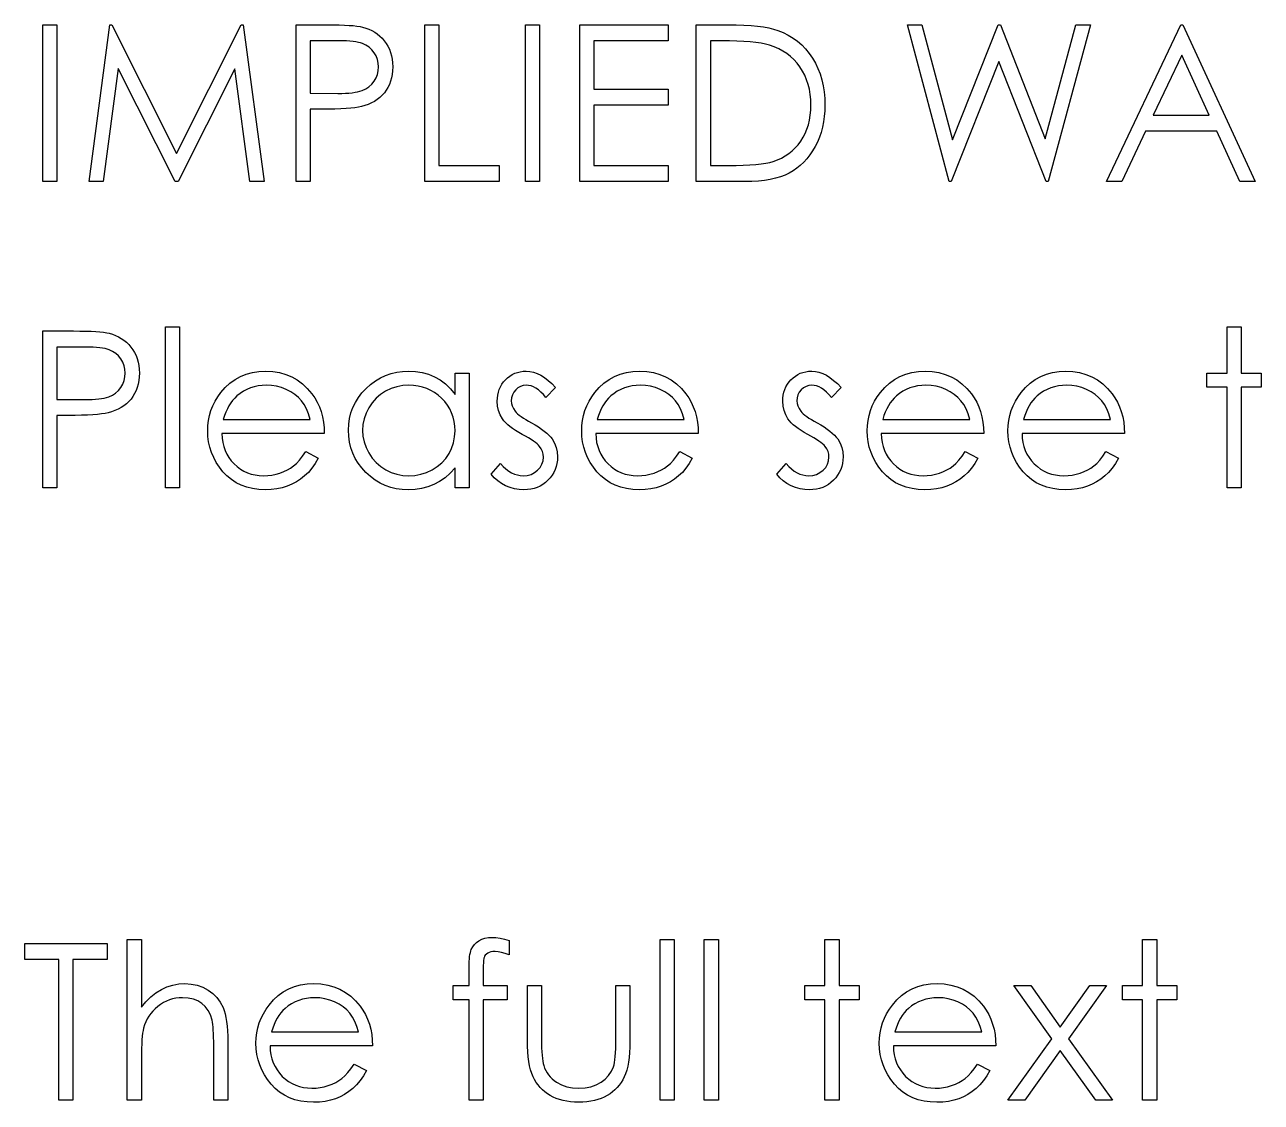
# Model space of a CAD drawing. Header units: millimetres. Extents: x -27 to 266, y -7 to 117.
# Drawn here: x -27.37 to 0.23, y 65.64 to 89.68 of the extents above; entities that cross this region are included whole.
import ezdxf

# ---------------------------------------------------------------- set-up
doc = ezdxf.new("R2010")
doc.units = ezdxf.units.MM

msp = doc.modelspace()

# ---------------------------------------------------------------- linework, layer by layer
at = {"color": 7, "linetype": 'Continuous', "flags": 128}
for points in [[(-26.962, 89.681), (-26.648, 89.681), (-26.648, 89.681), (-26.648, 86.181), (-26.648, 86.181), (-26.962, 86.181), (-26.962, 86.181), (-26.962, 89.681)], [(-25.93, 86.181), (-25.468, 89.681), (-25.468, 89.681), (-25.423, 89.681), (-25.423, 89.681), (-23.978, 86.81), (-23.978, 86.81), (-22.537, 89.681), (-22.537, 89.681), (-22.491, 89.681), (-22.491, 89.681), (-22.026, 86.181), (-22.026, 86.181), (-22.342, 86.181), (-22.342, 86.181), (-22.677, 88.7), (-22.677, 88.7), (-23.94, 86.181), (-23.94, 86.181), (-24.011, 86.181), (-24.011, 86.181), (-25.279, 88.706), (-25.279, 88.706), (-25.614, 86.181), (-25.614, 86.181), (-25.93, 86.181)], [(-21.308, 89.681), (-20.622, 89.681), (-20.622, 89.681), (-20.48, 89.681), (-20.35, 89.678), (-20.233, 89.674), (-20.127, 89.668), (-20.034, 89.661), (-19.951, 89.652), (-19.882, 89.642), (-19.825, 89.629), (-19.825, 89.629), (-19.752, 89.608), (-19.684, 89.582), (-19.618, 89.551), (-19.556, 89.515), (-19.498, 89.475), (-19.442, 89.429), (-19.391, 89.379), (-19.342, 89.323), (-19.298, 89.264), (-19.26, 89.2), (-19.228, 89.133), (-19.201, 89.063), (-19.181, 88.988), (-19.166, 88.91), (-19.157, 88.828), (-19.154, 88.743), (-19.154, 88.743), (-19.157, 88.656), (-19.166, 88.574), (-19.18, 88.496), (-19.201, 88.422), (-19.227, 88.351), (-19.259, 88.284), (-19.297, 88.221), (-19.34, 88.162), (-19.388, 88.107), (-19.442, 88.057), (-19.499, 88.011), (-19.561, 87.971), (-19.628, 87.935), (-19.698, 87.903), (-19.773, 87.877), (-19.853, 87.854), (-19.853, 87.854), (-19.919, 87.841), (-19.998, 87.829), (-20.09, 87.819), (-20.195, 87.812), (-20.313, 87.805), (-20.443, 87.8), (-20.587, 87.798), (-20.744, 87.797), (-20.744, 87.797), (-20.994, 87.797), (-20.994, 87.797), (-20.994, 86.181), (-20.994, 86.181), (-21.308, 86.181), (-21.308, 86.181), (-21.308, 89.681)], [(-18.436, 89.681), (-18.122, 89.681), (-18.122, 89.681), (-18.122, 86.54), (-18.122, 86.54), (-16.776, 86.54), (-16.776, 86.54), (-16.776, 86.181), (-16.776, 86.181), (-18.436, 86.181), (-18.436, 86.181), (-18.436, 89.681)], [(-16.193, 89.681), (-15.879, 89.681), (-15.879, 89.681), (-15.879, 86.181), (-15.879, 86.181), (-16.193, 86.181), (-16.193, 86.181), (-16.193, 89.681)], [(-14.981, 89.681), (-13.007, 89.681), (-13.007, 89.681), (-13.007, 89.322), (-13.007, 89.322), (-14.667, 89.322), (-14.667, 89.322), (-14.667, 88.246), (-14.667, 88.246), (-13.007, 88.246), (-13.007, 88.246), (-13.007, 87.887), (-13.007, 87.887), (-14.667, 87.887), (-14.667, 87.887), (-14.667, 86.54), (-14.667, 86.54), (-13.007, 86.54), (-13.007, 86.54), (-13.007, 86.181), (-13.007, 86.181), (-14.981, 86.181), (-14.981, 86.181), (-14.981, 89.681)], [(-12.379, 86.181), (-12.379, 89.681), (-12.379, 89.681), (-11.672, 89.681), (-11.672, 89.681), (-11.488, 89.679), (-11.316, 89.674), (-11.157, 89.664), (-11.011, 89.65), (-10.88, 89.632), (-10.76, 89.611), (-10.655, 89.585), (-10.561, 89.555), (-10.561, 89.555), (-10.441, 89.507), (-10.327, 89.45), (-10.22, 89.385), (-10.12, 89.312), (-10.026, 89.23), (-9.939, 89.141), (-9.86, 89.043), (-9.787, 88.937), (-9.721, 88.824), (-9.664, 88.706), (-9.616, 88.583), (-9.577, 88.455), (-9.546, 88.321), (-9.524, 88.181), (-9.511, 88.037), (-9.507, 87.887), (-9.507, 87.887), (-9.51, 87.758), (-9.521, 87.632), (-9.538, 87.511), (-9.562, 87.393), (-9.593, 87.279), (-9.632, 87.169), (-9.677, 87.063), (-9.728, 86.962), (-9.786, 86.865), (-9.847, 86.775), (-9.913, 86.691), (-9.982, 86.615), (-10.057, 86.544), (-10.134, 86.48), (-10.217, 86.423), (-10.303, 86.371), (-10.396, 86.327), (-10.498, 86.288), (-10.608, 86.256), (-10.728, 86.229), (-10.856, 86.208), (-10.993, 86.193), (-11.139, 86.184), (-11.294, 86.181), (-11.294, 86.181), (-12.379, 86.181)], [(-7.667, 89.681), (-7.343, 89.681), (-7.343, 89.681), (-6.658, 87.115), (-6.658, 87.115), (-5.639, 89.681), (-5.639, 89.681), (-5.593, 89.681), (-5.593, 89.681), (-4.593, 87.132), (-4.593, 87.132), (-3.905, 89.681), (-3.905, 89.681), (-3.584, 89.681), (-3.584, 89.681), (-4.528, 86.181), (-4.528, 86.181), (-4.572, 86.181), (-4.572, 86.181), (-5.625, 88.858), (-5.625, 88.858), (-6.691, 86.181), (-6.691, 86.181), (-6.736, 86.181), (-6.736, 86.181), (-7.667, 89.681)], [(-1.52, 89.681), (0.096, 86.181), (0.096, 86.181), (-0.246, 86.181), (-0.246, 86.181), (-0.763, 87.303), (-0.763, 87.303), (-2.35, 87.303), (-2.35, 87.303), (-2.882, 86.181), (-2.882, 86.181), (-3.225, 86.181), (-3.225, 86.181), (-1.565, 89.681), (-1.565, 89.681), (-1.52, 89.681)], [(-20.994, 89.322), (-20.994, 88.156), (-20.994, 88.156), (-20.381, 88.148), (-20.381, 88.148), (-20.292, 88.149), (-20.208, 88.152), (-20.131, 88.157), (-20.059, 88.164), (-19.995, 88.173), (-19.936, 88.184), (-19.884, 88.197), (-19.838, 88.212), (-19.757, 88.249), (-19.684, 88.296), (-19.621, 88.354), (-19.567, 88.42), (-19.524, 88.494), (-19.493, 88.572), (-19.475, 88.655), (-19.468, 88.741), (-19.468, 88.741), (-19.475, 88.825), (-19.493, 88.907), (-19.524, 88.984), (-19.567, 89.057), (-19.621, 89.124), (-19.681, 89.18), (-19.75, 89.226), (-19.827, 89.261), (-19.87, 89.276), (-19.92, 89.288), (-19.977, 89.299), (-20.039, 89.307), (-20.109, 89.314), (-20.184, 89.319), (-20.266, 89.322), (-20.354, 89.322), (-20.354, 89.322), (-20.994, 89.322)], [(-12.065, 86.54), (-11.663, 86.54), (-11.663, 86.54), (-11.49, 86.542), (-11.33, 86.546), (-11.184, 86.553), (-11.052, 86.563), (-10.934, 86.575), (-10.829, 86.59), (-10.739, 86.608), (-10.662, 86.629), (-10.662, 86.629), (-10.567, 86.665), (-10.477, 86.705), (-10.392, 86.753), (-10.312, 86.806), (-10.238, 86.866), (-10.169, 86.933), (-10.105, 87.005), (-10.046, 87.085), (-9.993, 87.169), (-9.948, 87.258), (-9.909, 87.352), (-9.877, 87.45), (-9.853, 87.553), (-9.835, 87.66), (-9.824, 87.772), (-9.821, 87.888), (-9.821, 87.888), (-9.824, 88.011), (-9.836, 88.128), (-9.855, 88.241), (-9.882, 88.35), (-9.916, 88.455), (-9.958, 88.554), (-10.007, 88.649), (-10.065, 88.74), (-10.129, 88.825), (-10.199, 88.903), (-10.275, 88.973), (-10.356, 89.038), (-10.444, 89.095), (-10.538, 89.145), (-10.637, 89.188), (-10.743, 89.224), (-10.743, 89.224), (-10.831, 89.247), (-10.932, 89.267), (-11.047, 89.284), (-11.175, 89.298), (-11.316, 89.308), (-11.47, 89.316), (-11.638, 89.321), (-11.818, 89.322), (-11.818, 89.322), (-12.065, 89.322), (-12.065, 89.322), (-12.065, 86.54)], [(-1.546, 88.999), (-2.179, 87.662), (-2.179, 87.662), (-0.929, 87.662), (-0.929, 87.662), (-1.546, 88.999)], [(-26.962, 82.848), (-26.276, 82.848), (-26.276, 82.848), (-26.134, 82.847), (-26.004, 82.845), (-25.886, 82.84), (-25.781, 82.835), (-25.687, 82.828), (-25.605, 82.819), (-25.536, 82.808), (-25.478, 82.796), (-25.478, 82.796), (-25.406, 82.775), (-25.337, 82.749), (-25.272, 82.718), (-25.21, 82.682), (-25.152, 82.641), (-25.096, 82.596), (-25.044, 82.545), (-24.996, 82.49), (-24.952, 82.43), (-24.914, 82.367), (-24.882, 82.3), (-24.855, 82.23), (-24.835, 82.155), (-24.82, 82.077), (-24.811, 81.995), (-24.808, 81.909), (-24.808, 81.909), (-24.811, 81.823), (-24.82, 81.741), (-24.834, 81.663), (-24.854, 81.588), (-24.881, 81.517), (-24.913, 81.451), (-24.95, 81.388), (-24.994, 81.329), (-25.042, 81.274), (-25.096, 81.224), (-25.153, 81.178), (-25.215, 81.137), (-25.281, 81.102), (-25.352, 81.07), (-25.427, 81.043), (-25.506, 81.021), (-25.506, 81.021), (-25.572, 81.008), (-25.652, 80.996), (-25.743, 80.986), (-25.849, 80.978), (-25.966, 80.972), (-26.097, 80.967), (-26.241, 80.964), (-26.398, 80.964), (-26.398, 80.964), (-26.648, 80.964), (-26.648, 80.964), (-26.648, 79.348), (-26.648, 79.348), (-26.962, 79.348), (-26.962, 79.348), (-26.962, 82.848)], [(-24.225, 82.938), (-23.911, 82.938), (-23.911, 82.938), (-23.911, 79.348), (-23.911, 79.348), (-24.225, 79.348), (-24.225, 79.348), (-24.225, 82.938)], [(-0.533, 82.938), (-0.218, 82.938), (-0.218, 82.938), (-0.218, 81.906), (-0.218, 81.906), (0.23, 81.906), (0.23, 81.906), (0.23, 81.592), (0.23, 81.592), (-0.218, 81.592), (-0.218, 81.592), (-0.218, 79.348), (-0.218, 79.348), (-0.533, 79.348), (-0.533, 79.348), (-0.533, 81.592), (-0.533, 81.592), (-0.981, 81.592), (-0.981, 81.592), (-0.981, 81.906), (-0.981, 81.906), (-0.533, 81.906), (-0.533, 81.906), (-0.533, 82.938)], [(-26.648, 82.489), (-26.648, 81.322), (-26.648, 81.322), (-26.035, 81.315), (-26.035, 81.315), (-25.945, 81.315), (-25.862, 81.319), (-25.785, 81.324), (-25.713, 81.331), (-25.649, 81.34), (-25.59, 81.351), (-25.538, 81.364), (-25.492, 81.379), (-25.41, 81.416), (-25.337, 81.463), (-25.275, 81.52), (-25.221, 81.587), (-25.178, 81.661), (-25.147, 81.739), (-25.129, 81.822), (-25.122, 81.908), (-25.122, 81.908), (-25.129, 81.992), (-25.147, 82.073), (-25.178, 82.151), (-25.221, 82.224), (-25.274, 82.291), (-25.335, 82.347), (-25.404, 82.393), (-25.481, 82.428), (-25.524, 82.442), (-25.574, 82.455), (-25.631, 82.465), (-25.693, 82.474), (-25.762, 82.481), (-25.837, 82.486), (-25.919, 82.488), (-26.008, 82.489), (-26.008, 82.489), (-26.648, 82.489)], [(-21.094, 80.156), (-20.815, 80.009), (-20.815, 80.009), (-20.883, 79.892), (-20.957, 79.787), (-21.035, 79.693), (-21.12, 79.612), (-21.209, 79.541), (-21.303, 79.479), (-21.403, 79.426), (-21.508, 79.382), (-21.619, 79.347), (-21.738, 79.323), (-21.863, 79.308), (-21.996, 79.303), (-21.996, 79.303), (-22.143, 79.31), (-22.282, 79.329), (-22.412, 79.36), (-22.535, 79.404), (-22.649, 79.461), (-22.755, 79.53), (-22.853, 79.612), (-22.942, 79.707), (-23.022, 79.809), (-23.091, 79.915), (-23.149, 80.025), (-23.197, 80.138), (-23.235, 80.253), (-23.261, 80.372), (-23.277, 80.494), (-23.283, 80.62), (-23.283, 80.62), (-23.278, 80.738), (-23.264, 80.853), (-23.241, 80.964), (-23.209, 81.073), (-23.168, 81.178), (-23.117, 81.28), (-23.057, 81.379), (-22.988, 81.474), (-22.988, 81.474), (-22.891, 81.585), (-22.785, 81.683), (-22.673, 81.764), (-22.551, 81.832), (-22.422, 81.883), (-22.286, 81.921), (-22.141, 81.943), (-21.988, 81.951), (-21.988, 81.951), (-21.831, 81.943), (-21.682, 81.919), (-21.541, 81.88), (-21.408, 81.825), (-21.284, 81.754), (-21.167, 81.667), (-21.059, 81.565), (-20.958, 81.447), (-20.958, 81.447), (-20.894, 81.355), (-20.838, 81.259), (-20.791, 81.156), (-20.752, 81.048), (-20.721, 80.934), (-20.699, 80.815), (-20.686, 80.69), (-20.68, 80.56), (-20.68, 80.56), (-22.968, 80.56), (-22.968, 80.56), (-22.962, 80.459), (-22.948, 80.362), (-22.926, 80.27), (-22.895, 80.183), (-22.857, 80.101), (-22.811, 80.023), (-22.756, 79.95), (-22.694, 79.882), (-22.625, 79.82), (-22.553, 79.766), (-22.476, 79.72), (-22.396, 79.683), (-22.311, 79.655), (-22.223, 79.634), (-22.131, 79.622), (-22.035, 79.617), (-22.035, 79.617), (-21.941, 79.621), (-21.849, 79.632), (-21.758, 79.651), (-21.669, 79.677), (-21.582, 79.709), (-21.503, 79.747), (-21.431, 79.789), (-21.365, 79.836), (-21.301, 79.893), (-21.235, 79.966), (-21.165, 80.053), (-21.094, 80.156)], [(-17.449, 81.906), (-17.449, 79.348), (-17.449, 79.348), (-17.763, 79.348), (-17.763, 79.348), (-17.763, 79.791), (-17.763, 79.791), (-17.872, 79.673), (-17.986, 79.572), (-18.108, 79.488), (-18.236, 79.42), (-18.37, 79.369), (-18.509, 79.333), (-18.656, 79.31), (-18.808, 79.303), (-18.808, 79.303), (-18.943, 79.31), (-19.074, 79.328), (-19.199, 79.358), (-19.32, 79.4), (-19.435, 79.455), (-19.546, 79.521), (-19.651, 79.6), (-19.751, 79.691), (-19.843, 79.791), (-19.922, 79.895), (-19.989, 80.005), (-20.044, 80.121), (-20.087, 80.241), (-20.117, 80.367), (-20.135, 80.498), (-20.141, 80.634), (-20.141, 80.634), (-20.135, 80.767), (-20.117, 80.896), (-20.086, 81.02), (-20.043, 81.139), (-19.987, 81.252), (-19.92, 81.361), (-19.84, 81.466), (-19.747, 81.564), (-19.646, 81.655), (-19.54, 81.733), (-19.429, 81.8), (-19.313, 81.854), (-19.191, 81.897), (-19.065, 81.927), (-18.934, 81.944), (-18.798, 81.951), (-18.798, 81.951), (-18.642, 81.943), (-18.493, 81.92), (-18.352, 81.881), (-18.219, 81.827), (-18.094, 81.756), (-17.975, 81.666), (-17.866, 81.559), (-17.763, 81.433), (-17.763, 81.433), (-17.763, 81.906), (-17.763, 81.906), (-17.449, 81.906)], [(-15.52, 81.587), (-15.733, 81.367), (-15.733, 81.367), (-15.789, 81.43), (-15.845, 81.485), (-15.901, 81.531), (-15.956, 81.569), (-16.011, 81.599), (-16.066, 81.62), (-16.121, 81.632), (-16.175, 81.637), (-16.175, 81.637), (-16.24, 81.63), (-16.301, 81.611), (-16.358, 81.578), (-16.409, 81.533), (-16.452, 81.479), (-16.482, 81.421), (-16.501, 81.359), (-16.507, 81.292), (-16.507, 81.292), (-16.501, 81.232), (-16.485, 81.174), (-16.458, 81.116), (-16.42, 81.06), (-16.42, 81.06), (-16.395, 81.032), (-16.365, 81.002), (-16.328, 80.971), (-16.285, 80.938), (-16.236, 80.905), (-16.182, 80.87), (-16.121, 80.834), (-16.055, 80.797), (-16.055, 80.797), (-15.973, 80.75), (-15.899, 80.705), (-15.831, 80.659), (-15.77, 80.614), (-15.716, 80.569), (-15.668, 80.525), (-15.628, 80.481), (-15.594, 80.438), (-15.594, 80.438), (-15.542, 80.347), (-15.504, 80.251), (-15.483, 80.15), (-15.475, 80.042), (-15.475, 80.042), (-15.478, 79.967), (-15.488, 79.894), (-15.505, 79.823), (-15.528, 79.757), (-15.559, 79.692), (-15.595, 79.631), (-15.639, 79.573), (-15.689, 79.518), (-15.745, 79.467), (-15.803, 79.424), (-15.865, 79.387), (-15.93, 79.357), (-15.999, 79.333), (-16.071, 79.317), (-16.146, 79.307), (-16.224, 79.303), (-16.224, 79.303), (-16.33, 79.309), (-16.433, 79.326), (-16.534, 79.355), (-16.633, 79.395), (-16.726, 79.446), (-16.811, 79.505), (-16.888, 79.573), (-16.956, 79.65), (-16.956, 79.65), (-16.747, 79.887), (-16.747, 79.887), (-16.687, 79.823), (-16.626, 79.769), (-16.564, 79.723), (-16.501, 79.685), (-16.437, 79.655), (-16.372, 79.634), (-16.307, 79.622), (-16.24, 79.617), (-16.24, 79.617), (-16.15, 79.625), (-16.067, 79.648), (-15.99, 79.686), (-15.921, 79.74), (-15.863, 79.804), (-15.822, 79.874), (-15.797, 79.948), (-15.789, 80.029), (-15.789, 80.029), (-15.795, 80.096), (-15.811, 80.159), (-15.837, 80.218), (-15.875, 80.273), (-15.875, 80.273), (-15.9, 80.3), (-15.931, 80.328), (-15.97, 80.359), (-16.015, 80.391), (-16.067, 80.425), (-16.125, 80.46), (-16.191, 80.497), (-16.263, 80.537), (-16.263, 80.537), (-16.341, 80.581), (-16.412, 80.625), (-16.477, 80.669), (-16.536, 80.713), (-16.587, 80.756), (-16.632, 80.799), (-16.672, 80.843), (-16.704, 80.886), (-16.704, 80.886), (-16.755, 80.975), (-16.792, 81.071), (-16.814, 81.172), (-16.821, 81.28), (-16.821, 81.28), (-16.818, 81.351), (-16.81, 81.418), (-16.795, 81.482), (-16.775, 81.544), (-16.749, 81.602), (-16.718, 81.658), (-16.681, 81.71), (-16.638, 81.759), (-16.59, 81.804), (-16.54, 81.843), (-16.487, 81.876), (-16.43, 81.903), (-16.371, 81.924), (-16.308, 81.939), (-16.243, 81.948), (-16.175, 81.951), (-16.175, 81.951), (-16.093, 81.945), (-16.012, 81.928), (-15.93, 81.9), (-15.848, 81.86), (-15.766, 81.808), (-15.684, 81.746), (-15.602, 81.672), (-15.52, 81.587)], [(-12.747, 80.156), (-12.468, 80.009), (-12.468, 80.009), (-12.537, 79.892), (-12.611, 79.787), (-12.689, 79.693), (-12.773, 79.612), (-12.862, 79.541), (-12.956, 79.479), (-13.057, 79.426), (-13.162, 79.382), (-13.273, 79.347), (-13.392, 79.323), (-13.517, 79.308), (-13.65, 79.303), (-13.65, 79.303), (-13.797, 79.31), (-13.936, 79.329), (-14.066, 79.36), (-14.189, 79.404), (-14.303, 79.461), (-14.408, 79.53), (-14.507, 79.612), (-14.596, 79.707), (-14.676, 79.809), (-14.745, 79.915), (-14.803, 80.025), (-14.851, 80.138), (-14.889, 80.253), (-14.915, 80.372), (-14.931, 80.494), (-14.936, 80.62), (-14.936, 80.62), (-14.931, 80.738), (-14.918, 80.853), (-14.895, 80.964), (-14.863, 81.073), (-14.821, 81.178), (-14.771, 81.28), (-14.711, 81.379), (-14.642, 81.474), (-14.642, 81.474), (-14.544, 81.585), (-14.439, 81.683), (-14.326, 81.764), (-14.205, 81.832), (-14.076, 81.883), (-13.939, 81.921), (-13.795, 81.943), (-13.642, 81.951), (-13.642, 81.951), (-13.485, 81.943), (-13.336, 81.919), (-13.195, 81.88), (-13.062, 81.825), (-12.937, 81.754), (-12.821, 81.667), (-12.712, 81.565), (-12.612, 81.447), (-12.612, 81.447), (-12.548, 81.355), (-12.492, 81.259), (-12.445, 81.156), (-12.406, 81.048), (-12.375, 80.934), (-12.353, 80.815), (-12.339, 80.69), (-12.334, 80.56), (-12.334, 80.56), (-14.622, 80.56), (-14.622, 80.56), (-14.616, 80.459), (-14.602, 80.362), (-14.579, 80.27), (-14.549, 80.183), (-14.511, 80.101), (-14.465, 80.023), (-14.41, 79.95), (-14.347, 79.882), (-14.279, 79.82), (-14.206, 79.766), (-14.13, 79.72), (-14.049, 79.683), (-13.965, 79.655), (-13.877, 79.634), (-13.785, 79.622), (-13.689, 79.617), (-13.689, 79.617), (-13.595, 79.621), (-13.503, 79.632), (-13.412, 79.651), (-13.322, 79.677), (-13.236, 79.709), (-13.157, 79.747), (-13.085, 79.789), (-13.019, 79.836), (-12.955, 79.893), (-12.888, 79.966), (-12.819, 80.053), (-12.747, 80.156)], [(-9.148, 81.587), (-9.361, 81.367), (-9.361, 81.367), (-9.417, 81.43), (-9.473, 81.485), (-9.529, 81.531), (-9.584, 81.569), (-9.639, 81.599), (-9.694, 81.62), (-9.749, 81.632), (-9.803, 81.637), (-9.803, 81.637), (-9.869, 81.63), (-9.93, 81.611), (-9.986, 81.578), (-10.038, 81.533), (-10.08, 81.479), (-10.111, 81.421), (-10.129, 81.359), (-10.135, 81.292), (-10.135, 81.292), (-10.129, 81.232), (-10.113, 81.174), (-10.086, 81.116), (-10.048, 81.06), (-10.048, 81.06), (-10.024, 81.032), (-9.993, 81.002), (-9.956, 80.971), (-9.914, 80.938), (-9.864, 80.905), (-9.81, 80.87), (-9.749, 80.834), (-9.683, 80.797), (-9.683, 80.797), (-9.602, 80.75), (-9.527, 80.705), (-9.459, 80.659), (-9.398, 80.614), (-9.344, 80.569), (-9.297, 80.525), (-9.256, 80.481), (-9.222, 80.438), (-9.222, 80.438), (-9.17, 80.347), (-9.132, 80.251), (-9.111, 80.15), (-9.103, 80.042), (-9.103, 80.042), (-9.107, 79.967), (-9.116, 79.894), (-9.133, 79.823), (-9.156, 79.757), (-9.187, 79.692), (-9.224, 79.631), (-9.267, 79.573), (-9.318, 79.518), (-9.373, 79.467), (-9.431, 79.424), (-9.493, 79.387), (-9.558, 79.357), (-9.627, 79.333), (-9.699, 79.317), (-9.774, 79.307), (-9.853, 79.303), (-9.853, 79.303), (-9.958, 79.309), (-10.061, 79.326), (-10.162, 79.355), (-10.261, 79.395), (-10.355, 79.446), (-10.439, 79.505), (-10.516, 79.573), (-10.584, 79.65), (-10.584, 79.65), (-10.376, 79.887), (-10.376, 79.887), (-10.315, 79.823), (-10.254, 79.769), (-10.192, 79.723), (-10.129, 79.685), (-10.066, 79.655), (-10, 79.634), (-9.935, 79.622), (-9.869, 79.617), (-9.869, 79.617), (-9.778, 79.625), (-9.695, 79.648), (-9.618, 79.686), (-9.549, 79.74), (-9.491, 79.804), (-9.45, 79.874), (-9.426, 79.948), (-9.417, 80.029), (-9.417, 80.029), (-9.423, 80.096), (-9.439, 80.159), (-9.466, 80.218), (-9.503, 80.273), (-9.503, 80.273), (-9.528, 80.3), (-9.559, 80.328), (-9.598, 80.359), (-9.643, 80.391), (-9.695, 80.425), (-9.754, 80.46), (-9.819, 80.497), (-9.891, 80.537), (-9.891, 80.537), (-9.969, 80.581), (-10.04, 80.625), (-10.105, 80.669), (-10.164, 80.713), (-10.216, 80.756), (-10.261, 80.799), (-10.3, 80.843), (-10.332, 80.886), (-10.332, 80.886), (-10.383, 80.975), (-10.42, 81.071), (-10.442, 81.172), (-10.449, 81.28), (-10.449, 81.28), (-10.446, 81.351), (-10.438, 81.418), (-10.423, 81.482), (-10.404, 81.544), (-10.378, 81.602), (-10.346, 81.658), (-10.309, 81.71), (-10.266, 81.759), (-10.219, 81.804), (-10.168, 81.843), (-10.115, 81.876), (-10.059, 81.903), (-9.999, 81.924), (-9.937, 81.939), (-9.871, 81.948), (-9.803, 81.951), (-9.803, 81.951), (-9.721, 81.945), (-9.64, 81.928), (-9.558, 81.9), (-9.476, 81.86), (-9.395, 81.808), (-9.313, 81.746), (-9.23, 81.672), (-9.148, 81.587)], [(-6.376, 80.156), (-6.097, 80.009), (-6.097, 80.009), (-6.165, 79.892), (-6.239, 79.787), (-6.317, 79.693), (-6.402, 79.612), (-6.491, 79.541), (-6.585, 79.479), (-6.685, 79.426), (-6.79, 79.382), (-6.902, 79.347), (-7.02, 79.323), (-7.145, 79.308), (-7.278, 79.303), (-7.278, 79.303), (-7.425, 79.31), (-7.564, 79.329), (-7.694, 79.36), (-7.817, 79.404), (-7.931, 79.461), (-8.037, 79.53), (-8.135, 79.612), (-8.224, 79.707), (-8.304, 79.809), (-8.373, 79.915), (-8.431, 80.025), (-8.479, 80.138), (-8.517, 80.253), (-8.544, 80.372), (-8.559, 80.494), (-8.565, 80.62), (-8.565, 80.62), (-8.56, 80.738), (-8.546, 80.853), (-8.523, 80.964), (-8.491, 81.073), (-8.45, 81.178), (-8.399, 81.28), (-8.339, 81.379), (-8.27, 81.474), (-8.27, 81.474), (-8.173, 81.585), (-8.067, 81.683), (-7.955, 81.764), (-7.833, 81.832), (-7.704, 81.883), (-7.568, 81.921), (-7.423, 81.943), (-7.27, 81.951), (-7.27, 81.951), (-7.113, 81.943), (-6.964, 81.919), (-6.823, 81.88), (-6.69, 81.825), (-6.566, 81.754), (-6.449, 81.667), (-6.341, 81.565), (-6.24, 81.447), (-6.24, 81.447), (-6.176, 81.355), (-6.12, 81.259), (-6.073, 81.156), (-6.034, 81.048), (-6.003, 80.934), (-5.981, 80.815), (-5.968, 80.69), (-5.962, 80.56), (-5.962, 80.56), (-8.25, 80.56), (-8.25, 80.56), (-8.244, 80.459), (-8.23, 80.362), (-8.208, 80.27), (-8.177, 80.183), (-8.139, 80.101), (-8.093, 80.023), (-8.038, 79.95), (-7.976, 79.882), (-7.907, 79.82), (-7.835, 79.766), (-7.758, 79.72), (-7.678, 79.683), (-7.594, 79.655), (-7.505, 79.634), (-7.413, 79.622), (-7.317, 79.617), (-7.317, 79.617), (-7.223, 79.621), (-7.131, 79.632), (-7.04, 79.651), (-6.951, 79.677), (-6.864, 79.709), (-6.785, 79.747), (-6.713, 79.789), (-6.647, 79.836), (-6.583, 79.893), (-6.517, 79.966), (-6.447, 80.053), (-6.376, 80.156)], [(-3.235, 80.156), (-2.956, 80.009), (-2.956, 80.009), (-3.024, 79.892), (-3.098, 79.787), (-3.176, 79.693), (-3.261, 79.612), (-3.35, 79.541), (-3.444, 79.479), (-3.544, 79.426), (-3.649, 79.382), (-3.76, 79.347), (-3.879, 79.323), (-4.004, 79.308), (-4.137, 79.303), (-4.137, 79.303), (-4.284, 79.31), (-4.423, 79.329), (-4.553, 79.36), (-4.676, 79.404), (-4.79, 79.461), (-4.896, 79.53), (-4.994, 79.612), (-5.083, 79.707), (-5.163, 79.809), (-5.232, 79.915), (-5.29, 80.025), (-5.338, 80.138), (-5.376, 80.253), (-5.403, 80.372), (-5.418, 80.494), (-5.424, 80.62), (-5.424, 80.62), (-5.419, 80.738), (-5.405, 80.853), (-5.382, 80.964), (-5.35, 81.073), (-5.309, 81.178), (-5.258, 81.28), (-5.198, 81.379), (-5.129, 81.474), (-5.129, 81.474), (-5.032, 81.585), (-4.926, 81.683), (-4.814, 81.764), (-4.692, 81.832), (-4.563, 81.883), (-4.427, 81.921), (-4.282, 81.943), (-4.129, 81.951), (-4.129, 81.951), (-3.972, 81.943), (-3.823, 81.919), (-3.682, 81.88), (-3.549, 81.825), (-3.425, 81.754), (-3.308, 81.667), (-3.2, 81.565), (-3.099, 81.447), (-3.099, 81.447), (-3.035, 81.355), (-2.979, 81.259), (-2.932, 81.156), (-2.893, 81.048), (-2.862, 80.934), (-2.84, 80.815), (-2.827, 80.69), (-2.821, 80.56), (-2.821, 80.56), (-5.109, 80.56), (-5.109, 80.56), (-5.103, 80.459), (-5.089, 80.362), (-5.067, 80.27), (-5.036, 80.183), (-4.998, 80.101), (-4.952, 80.023), (-4.897, 79.95), (-4.835, 79.882), (-4.766, 79.82), (-4.694, 79.766), (-4.617, 79.72), (-4.537, 79.683), (-4.452, 79.655), (-4.364, 79.634), (-4.272, 79.622), (-4.176, 79.617), (-4.176, 79.617), (-4.082, 79.621), (-3.99, 79.632), (-3.899, 79.651), (-3.81, 79.677), (-3.723, 79.709), (-3.644, 79.747), (-3.572, 79.789), (-3.506, 79.836), (-3.442, 79.893), (-3.376, 79.966), (-3.306, 80.053), (-3.235, 80.156)], [(-20.994, 80.874), (-21.031, 80.998), (-21.077, 81.109), (-21.129, 81.206), (-21.19, 81.29), (-21.258, 81.365), (-21.338, 81.431), (-21.428, 81.49), (-21.528, 81.541), (-21.635, 81.583), (-21.745, 81.613), (-21.857, 81.631), (-21.972, 81.637), (-21.972, 81.637), (-22.066, 81.633), (-22.157, 81.622), (-22.245, 81.603), (-22.328, 81.577), (-22.41, 81.543), (-22.487, 81.502), (-22.56, 81.453), (-22.631, 81.397), (-22.631, 81.397), (-22.68, 81.351), (-22.726, 81.299), (-22.769, 81.242), (-22.808, 81.179), (-22.844, 81.111), (-22.878, 81.037), (-22.908, 80.959), (-22.935, 80.874), (-22.935, 80.874), (-20.994, 80.874)], [(-18.794, 81.637), (-18.931, 81.628), (-19.063, 81.604), (-19.189, 81.562), (-19.311, 81.505), (-19.423, 81.433), (-19.523, 81.346), (-19.611, 81.247), (-19.688, 81.135), (-19.749, 81.014), (-19.792, 80.889), (-19.819, 80.762), (-19.827, 80.63), (-19.827, 80.63), (-19.818, 80.5), (-19.792, 80.372), (-19.748, 80.248), (-19.686, 80.126), (-19.609, 80.012), (-19.521, 79.912), (-19.42, 79.825), (-19.307, 79.751), (-19.186, 79.692), (-19.06, 79.651), (-18.931, 79.626), (-18.797, 79.617), (-18.797, 79.617), (-18.661, 79.626), (-18.528, 79.65), (-18.4, 79.692), (-18.275, 79.75), (-18.159, 79.822), (-18.057, 79.906), (-17.97, 80.002), (-17.896, 80.11), (-17.838, 80.227), (-17.796, 80.351), (-17.772, 80.483), (-17.763, 80.621), (-17.763, 80.621), (-17.768, 80.727), (-17.782, 80.829), (-17.805, 80.926), (-17.838, 81.019), (-17.88, 81.107), (-17.931, 81.191), (-17.991, 81.271), (-18.061, 81.346), (-18.138, 81.414), (-18.218, 81.473), (-18.304, 81.523), (-18.393, 81.564), (-18.487, 81.596), (-18.585, 81.618), (-18.687, 81.632), (-18.794, 81.637)], [(-12.648, 80.874), (-12.685, 80.998), (-12.731, 81.109), (-12.783, 81.206), (-12.844, 81.29), (-12.912, 81.365), (-12.992, 81.431), (-13.082, 81.49), (-13.182, 81.541), (-13.289, 81.583), (-13.399, 81.613), (-13.511, 81.631), (-13.626, 81.637), (-13.626, 81.637), (-13.72, 81.633), (-13.811, 81.622), (-13.899, 81.603), (-13.982, 81.577), (-14.063, 81.543), (-14.141, 81.502), (-14.214, 81.453), (-14.285, 81.397), (-14.285, 81.397), (-14.334, 81.351), (-14.38, 81.299), (-14.422, 81.242), (-14.462, 81.179), (-14.498, 81.111), (-14.532, 81.037), (-14.562, 80.959), (-14.589, 80.874), (-14.589, 80.874), (-12.648, 80.874)], [(-6.276, 80.874), (-6.313, 80.998), (-6.359, 81.109), (-6.411, 81.206), (-6.472, 81.29), (-6.54, 81.365), (-6.62, 81.431), (-6.71, 81.49), (-6.81, 81.541), (-6.917, 81.583), (-7.027, 81.613), (-7.139, 81.631), (-7.254, 81.637), (-7.254, 81.637), (-7.348, 81.633), (-7.439, 81.622), (-7.527, 81.603), (-7.61, 81.577), (-7.692, 81.543), (-7.769, 81.502), (-7.842, 81.453), (-7.913, 81.397), (-7.913, 81.397), (-7.962, 81.351), (-8.008, 81.299), (-8.051, 81.242), (-8.09, 81.179), (-8.126, 81.111), (-8.16, 81.037), (-8.19, 80.959), (-8.218, 80.874), (-8.218, 80.874), (-6.276, 80.874)], [(-3.135, 80.874), (-3.172, 80.998), (-3.218, 81.109), (-3.27, 81.206), (-3.331, 81.29), (-3.399, 81.365), (-3.479, 81.431), (-3.569, 81.49), (-3.669, 81.541), (-3.776, 81.583), (-3.886, 81.613), (-3.998, 81.631), (-4.113, 81.637), (-4.113, 81.637), (-4.207, 81.633), (-4.298, 81.622), (-4.386, 81.603), (-4.469, 81.577), (-4.551, 81.543), (-4.628, 81.502), (-4.701, 81.453), (-4.772, 81.397), (-4.772, 81.397), (-4.821, 81.351), (-4.867, 81.299), (-4.91, 81.242), (-4.949, 81.179), (-4.985, 81.111), (-5.019, 81.037), (-5.049, 80.959), (-5.076, 80.874), (-5.076, 80.874), (-3.135, 80.874)], [(-25.077, 69.271), (-24.763, 69.271), (-24.763, 69.271), (-24.763, 67.756), (-24.763, 67.756), (-24.66, 67.88), (-24.55, 67.987), (-24.437, 68.079), (-24.317, 68.152), (-24.193, 68.21), (-24.064, 68.251), (-23.93, 68.276), (-23.79, 68.284), (-23.79, 68.284), (-23.648, 68.275), (-23.515, 68.248), (-23.39, 68.203), (-23.274, 68.14), (-23.169, 68.061), (-23.078, 67.971), (-23.002, 67.867), (-22.941, 67.751), (-22.916, 67.686), (-22.894, 67.612), (-22.876, 67.53), (-22.86, 67.438), (-22.849, 67.338), (-22.841, 67.23), (-22.835, 67.113), (-22.834, 66.988), (-22.834, 66.988), (-22.834, 65.681), (-22.834, 65.681), (-23.148, 65.681), (-23.148, 65.681), (-23.148, 66.885), (-23.148, 66.885), (-23.149, 66.989), (-23.15, 67.084), (-23.153, 67.171), (-23.157, 67.248), (-23.162, 67.316), (-23.168, 67.375), (-23.176, 67.426), (-23.184, 67.467), (-23.184, 67.467), (-23.222, 67.584), (-23.273, 67.687), (-23.336, 67.773), (-23.412, 67.844), (-23.501, 67.899), (-23.603, 67.938), (-23.718, 67.962), (-23.846, 67.97), (-23.846, 67.97), (-23.921, 67.967), (-23.995, 67.958), (-24.067, 67.943), (-24.136, 67.922), (-24.204, 67.894), (-24.27, 67.861), (-24.333, 67.821), (-24.395, 67.775), (-24.453, 67.725), (-24.506, 67.672), (-24.554, 67.616), (-24.596, 67.557), (-24.634, 67.495), (-24.666, 67.431), (-24.693, 67.363), (-24.715, 67.293), (-24.715, 67.293), (-24.726, 67.241), (-24.736, 67.18), (-24.744, 67.11), (-24.751, 67.028), (-24.756, 66.938), (-24.76, 66.837), (-24.763, 66.727), (-24.763, 66.606), (-24.763, 66.606), (-24.763, 65.681), (-24.763, 65.681), (-25.077, 65.681), (-25.077, 65.681), (-25.077, 69.271)], [(-16.552, 69.25), (-16.552, 68.923), (-16.552, 68.923), (-16.641, 68.958), (-16.724, 68.982), (-16.801, 68.997), (-16.87, 69.002), (-16.87, 69.002), (-16.917, 68.999), (-16.96, 68.992), (-16.999, 68.98), (-17.034, 68.962), (-17.064, 68.941), (-17.087, 68.919), (-17.105, 68.895), (-17.116, 68.87), (-17.12, 68.855), (-17.123, 68.834), (-17.127, 68.807), (-17.129, 68.776), (-17.131, 68.738), (-17.132, 68.696), (-17.133, 68.647), (-17.133, 68.594), (-17.133, 68.594), (-17.133, 68.239), (-17.133, 68.239), (-16.597, 68.239), (-16.597, 68.239), (-16.597, 67.925), (-16.597, 67.925), (-17.134, 67.925), (-17.134, 67.925), (-17.135, 65.681), (-17.135, 65.681), (-17.449, 65.681), (-17.449, 65.681), (-17.449, 67.925), (-17.449, 67.925), (-17.808, 67.925), (-17.808, 67.925), (-17.808, 68.239), (-17.808, 68.239), (-17.449, 68.239), (-17.449, 68.239), (-17.449, 68.648), (-17.449, 68.648), (-17.448, 68.716), (-17.446, 68.778), (-17.442, 68.836), (-17.437, 68.889), (-17.43, 68.936), (-17.42, 68.979), (-17.411, 69.017), (-17.399, 69.049), (-17.369, 69.106), (-17.331, 69.158), (-17.284, 69.203), (-17.228, 69.242), (-17.164, 69.275), (-17.094, 69.298), (-17.017, 69.311), (-16.935, 69.316), (-16.935, 69.316), (-16.85, 69.312), (-16.759, 69.3), (-16.659, 69.279), (-16.552, 69.25)], [(-13.186, 69.271), (-12.872, 69.271), (-12.872, 69.271), (-12.872, 65.681), (-12.872, 65.681), (-13.186, 65.681), (-13.186, 65.681), (-13.186, 69.271)], [(-12.199, 69.271), (-11.885, 69.271), (-11.885, 69.271), (-11.885, 65.681), (-11.885, 65.681), (-12.199, 65.681), (-12.199, 65.681), (-12.199, 69.271)], [(-9.507, 69.271), (-9.193, 69.271), (-9.193, 69.271), (-9.193, 68.239), (-9.193, 68.239), (-8.744, 68.239), (-8.744, 68.239), (-8.744, 67.925), (-8.744, 67.925), (-9.193, 67.925), (-9.193, 67.925), (-9.193, 65.681), (-9.193, 65.681), (-9.507, 65.681), (-9.507, 65.681), (-9.507, 67.925), (-9.507, 67.925), (-9.956, 67.925), (-9.956, 67.925), (-9.956, 68.239), (-9.956, 68.239), (-9.507, 68.239), (-9.507, 68.239), (-9.507, 69.271)], [(-2.417, 69.271), (-2.103, 69.271), (-2.103, 69.271), (-2.103, 68.239), (-2.103, 68.239), (-1.654, 68.239), (-1.654, 68.239), (-1.654, 67.925), (-1.654, 67.925), (-2.103, 67.925), (-2.103, 67.925), (-2.103, 65.681), (-2.103, 65.681), (-2.417, 65.681), (-2.417, 65.681), (-2.417, 67.925), (-2.417, 67.925), (-2.866, 67.925), (-2.866, 67.925), (-2.866, 68.239), (-2.866, 68.239), (-2.417, 68.239), (-2.417, 68.239), (-2.417, 69.271)], [(-27.366, 68.822), (-27.366, 69.181), (-27.366, 69.181), (-25.526, 69.181), (-25.526, 69.181), (-25.526, 68.822), (-25.526, 68.822), (-26.289, 68.822), (-26.289, 68.822), (-26.289, 65.681), (-26.289, 65.681), (-26.603, 65.681), (-26.603, 65.681), (-26.603, 68.822), (-26.603, 68.822), (-27.366, 68.822)], [(-20.017, 66.489), (-19.738, 66.343), (-19.738, 66.343), (-19.806, 66.226), (-19.88, 66.12), (-19.958, 66.026), (-20.043, 65.945), (-20.132, 65.874), (-20.226, 65.813), (-20.326, 65.759), (-20.431, 65.715), (-20.543, 65.681), (-20.661, 65.656), (-20.787, 65.642), (-20.919, 65.637), (-20.919, 65.637), (-21.066, 65.643), (-21.205, 65.662), (-21.335, 65.693), (-21.458, 65.738), (-21.572, 65.794), (-21.678, 65.864), (-21.776, 65.946), (-21.865, 66.04), (-21.945, 66.143), (-22.014, 66.249), (-22.072, 66.358), (-22.12, 66.471), (-22.158, 66.587), (-22.185, 66.705), (-22.2, 66.828), (-22.206, 66.953), (-22.206, 66.953), (-22.201, 67.071), (-22.187, 67.186), (-22.164, 67.298), (-22.132, 67.406), (-22.091, 67.511), (-22.04, 67.613), (-21.98, 67.712), (-21.911, 67.807), (-21.911, 67.807), (-21.814, 67.919), (-21.708, 68.016), (-21.596, 68.098), (-21.474, 68.165), (-21.345, 68.217), (-21.209, 68.255), (-21.064, 68.276), (-20.911, 68.284), (-20.911, 68.284), (-20.754, 68.276), (-20.605, 68.252), (-20.464, 68.213), (-20.331, 68.159), (-20.207, 68.088), (-20.09, 68.001), (-19.982, 67.898), (-19.881, 67.781), (-19.881, 67.781), (-19.817, 67.689), (-19.761, 67.592), (-19.714, 67.489), (-19.675, 67.381), (-19.644, 67.267), (-19.622, 67.148), (-19.609, 67.023), (-19.603, 66.893), (-19.603, 66.893), (-21.891, 66.893), (-21.891, 66.893), (-21.885, 66.792), (-21.871, 66.695), (-21.849, 66.603), (-21.818, 66.517), (-21.78, 66.434), (-21.734, 66.357), (-21.679, 66.284), (-21.617, 66.215), (-21.548, 66.153), (-21.476, 66.099), (-21.399, 66.054), (-21.319, 66.017), (-21.235, 65.988), (-21.146, 65.968), (-21.054, 65.955), (-20.958, 65.951), (-20.958, 65.951), (-20.864, 65.954), (-20.772, 65.965), (-20.681, 65.984), (-20.592, 66.01), (-20.505, 66.043), (-20.426, 66.08), (-20.354, 66.122), (-20.288, 66.169), (-20.224, 66.226), (-20.158, 66.299), (-20.088, 66.386), (-20.017, 66.489)], [(-16.148, 68.239), (-15.834, 68.239), (-15.834, 68.239), (-15.834, 67.053), (-15.834, 67.053), (-15.833, 66.948), (-15.831, 66.853), (-15.827, 66.765), (-15.821, 66.686), (-15.814, 66.616), (-15.806, 66.554), (-15.796, 66.5), (-15.784, 66.455), (-15.784, 66.455), (-15.763, 66.398), (-15.738, 66.344), (-15.709, 66.294), (-15.676, 66.246), (-15.638, 66.201), (-15.596, 66.16), (-15.551, 66.121), (-15.5, 66.086), (-15.39, 66.027), (-15.269, 65.984), (-15.139, 65.959), (-14.999, 65.951), (-14.999, 65.951), (-14.859, 65.959), (-14.73, 65.984), (-14.612, 66.025), (-14.505, 66.083), (-14.412, 66.153), (-14.334, 66.235), (-14.272, 66.327), (-14.225, 66.43), (-14.225, 66.43), (-14.213, 66.472), (-14.203, 66.524), (-14.194, 66.586), (-14.186, 66.659), (-14.181, 66.742), (-14.177, 66.836), (-14.174, 66.939), (-14.174, 67.053), (-14.174, 67.053), (-14.174, 68.239), (-14.174, 68.239), (-13.859, 68.239), (-13.859, 68.239), (-13.859, 66.994), (-13.859, 66.994), (-13.862, 66.867), (-13.867, 66.748), (-13.877, 66.636), (-13.891, 66.534), (-13.909, 66.439), (-13.93, 66.352), (-13.956, 66.274), (-13.986, 66.203), (-14.019, 66.139), (-14.056, 66.078), (-14.099, 66.02), (-14.143, 65.966), (-14.193, 65.916), (-14.246, 65.869), (-14.304, 65.826), (-14.366, 65.787), (-14.431, 65.752), (-14.5, 65.721), (-14.574, 65.695), (-14.651, 65.674), (-14.733, 65.658), (-14.819, 65.646), (-14.908, 65.639), (-15.002, 65.637), (-15.002, 65.637), (-15.095, 65.639), (-15.185, 65.646), (-15.27, 65.658), (-15.352, 65.674), (-15.43, 65.695), (-15.504, 65.721), (-15.574, 65.752), (-15.64, 65.787), (-15.701, 65.826), (-15.759, 65.869), (-15.813, 65.916), (-15.863, 65.967), (-15.909, 66.022), (-15.95, 66.08), (-15.988, 66.141), (-16.022, 66.207), (-16.051, 66.278), (-16.077, 66.358), (-16.099, 66.447), (-16.116, 66.544), (-16.13, 66.65), (-16.14, 66.763), (-16.146, 66.886), (-16.148, 67.017), (-16.148, 67.017), (-16.148, 68.239)], [(-6.106, 66.489), (-5.827, 66.343), (-5.827, 66.343), (-5.896, 66.226), (-5.97, 66.12), (-6.048, 66.026), (-6.132, 65.945), (-6.221, 65.874), (-6.315, 65.813), (-6.416, 65.759), (-6.521, 65.715), (-6.632, 65.681), (-6.751, 65.656), (-6.876, 65.642), (-7.009, 65.637), (-7.009, 65.637), (-7.156, 65.643), (-7.295, 65.662), (-7.425, 65.693), (-7.548, 65.738), (-7.662, 65.794), (-7.767, 65.864), (-7.866, 65.946), (-7.955, 66.04), (-8.035, 66.143), (-8.104, 66.249), (-8.162, 66.358), (-8.21, 66.471), (-8.248, 66.587), (-8.274, 66.705), (-8.29, 66.828), (-8.295, 66.953), (-8.295, 66.953), (-8.29, 67.071), (-8.277, 67.186), (-8.254, 67.298), (-8.222, 67.406), (-8.18, 67.511), (-8.13, 67.613), (-8.07, 67.712), (-8.001, 67.807), (-8.001, 67.807), (-7.903, 67.919), (-7.798, 68.016), (-7.685, 68.098), (-7.564, 68.165), (-7.435, 68.217), (-7.298, 68.255), (-7.154, 68.276), (-7.001, 68.284), (-7.001, 68.284), (-6.844, 68.276), (-6.695, 68.252), (-6.554, 68.213), (-6.421, 68.159), (-6.296, 68.088), (-6.18, 68.001), (-6.071, 67.898), (-5.971, 67.781), (-5.971, 67.781), (-5.907, 67.689), (-5.851, 67.592), (-5.804, 67.489), (-5.765, 67.381), (-5.734, 67.267), (-5.712, 67.148), (-5.698, 67.023), (-5.693, 66.893), (-5.693, 66.893), (-7.981, 66.893), (-7.981, 66.893), (-7.975, 66.792), (-7.961, 66.695), (-7.938, 66.603), (-7.908, 66.517), (-7.87, 66.434), (-7.823, 66.357), (-7.769, 66.284), (-7.706, 66.215), (-7.638, 66.153), (-7.565, 66.099), (-7.489, 66.054), (-7.408, 66.017), (-7.324, 65.988), (-7.236, 65.968), (-7.144, 65.955), (-7.048, 65.951), (-7.048, 65.951), (-6.954, 65.954), (-6.862, 65.965), (-6.771, 65.984), (-6.681, 66.01), (-6.595, 66.043), (-6.516, 66.08), (-6.444, 66.122), (-6.378, 66.169), (-6.314, 66.226), (-6.247, 66.299), (-6.178, 66.386), (-6.106, 66.489)], [(-5.289, 68.239), (-4.915, 68.239), (-4.915, 68.239), (-4.257, 67.316), (-4.257, 67.316), (-3.599, 68.239), (-3.599, 68.239), (-3.225, 68.239), (-3.225, 68.239), (-4.07, 67.055), (-4.07, 67.055), (-3.09, 65.681), (-3.09, 65.681), (-3.464, 65.681), (-3.464, 65.681), (-4.257, 66.793), (-4.257, 66.793), (-5.05, 65.681), (-5.05, 65.681), (-5.424, 65.681), (-5.424, 65.681), (-4.443, 67.055), (-4.443, 67.055), (-5.289, 68.239)], [(-19.917, 67.207), (-19.954, 67.331), (-20, 67.442), (-20.052, 67.539), (-20.113, 67.624), (-20.181, 67.698), (-20.261, 67.765), (-20.351, 67.823), (-20.451, 67.875), (-20.558, 67.917), (-20.668, 67.946), (-20.78, 67.964), (-20.895, 67.97), (-20.895, 67.97), (-20.989, 67.966), (-21.08, 67.955), (-21.168, 67.936), (-21.251, 67.91), (-21.333, 67.876), (-21.41, 67.835), (-21.483, 67.786), (-21.554, 67.73), (-21.554, 67.73), (-21.603, 67.684), (-21.649, 67.632), (-21.692, 67.575), (-21.731, 67.513), (-21.767, 67.444), (-21.801, 67.37), (-21.831, 67.292), (-21.859, 67.207), (-21.859, 67.207), (-19.917, 67.207)], [(-6.007, 67.207), (-6.044, 67.331), (-6.09, 67.442), (-6.142, 67.539), (-6.202, 67.624), (-6.271, 67.698), (-6.351, 67.765), (-6.441, 67.823), (-6.541, 67.875), (-6.648, 67.917), (-6.758, 67.946), (-6.87, 67.964), (-6.985, 67.97), (-6.985, 67.97), (-7.079, 67.966), (-7.17, 67.955), (-7.258, 67.936), (-7.341, 67.91), (-7.422, 67.876), (-7.5, 67.835), (-7.573, 67.786), (-7.644, 67.73), (-7.644, 67.73), (-7.693, 67.684), (-7.739, 67.632), (-7.781, 67.575), (-7.821, 67.513), (-7.857, 67.444), (-7.891, 67.37), (-7.921, 67.292), (-7.948, 67.207), (-7.948, 67.207), (-6.007, 67.207)]]:
    msp.add_lwpolyline(points, dxfattribs=at)

doc.saveas('drawing.dxf')
